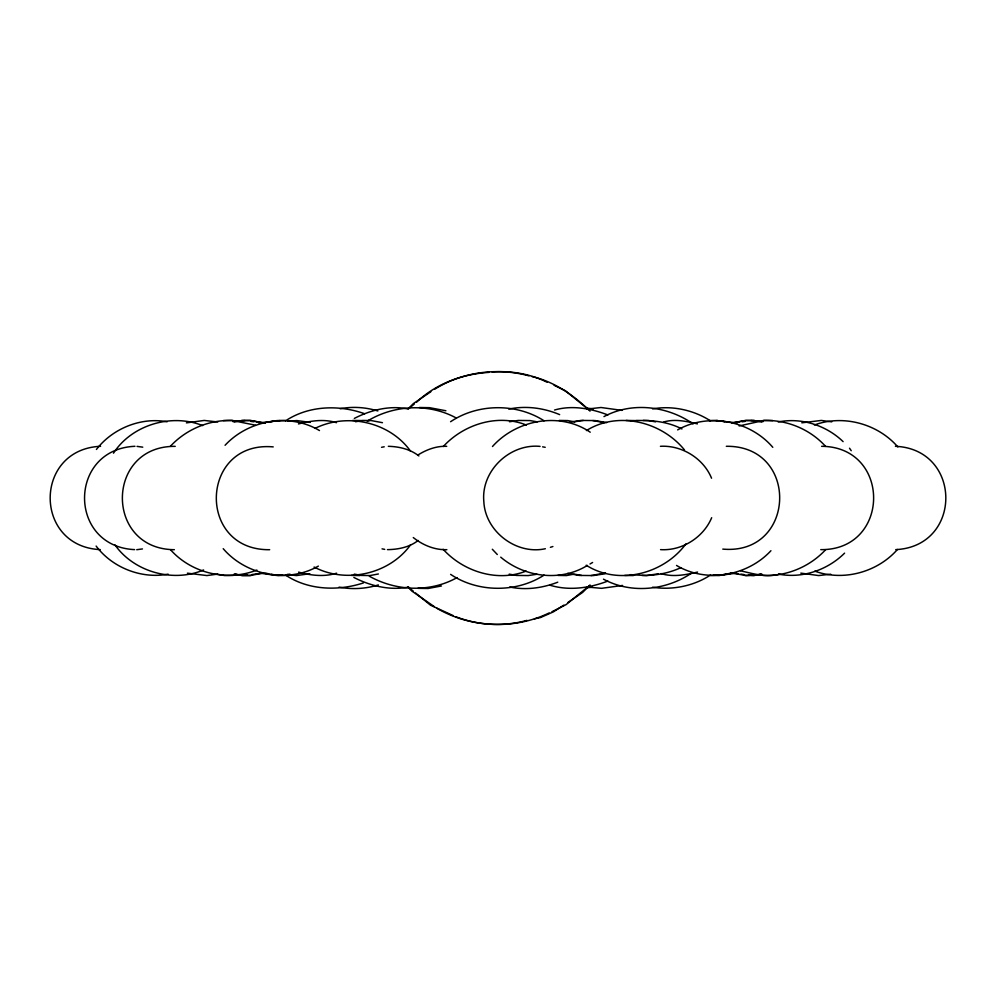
<?xml version="1.0" encoding="UTF-8"?>
<svg xmlns="http://www.w3.org/2000/svg" width="996" height="996" viewBox="0 0 996 996"><rect width="100%" height="100%" fill="white"/><g stroke="black" fill="none" stroke-linecap="round" stroke-linejoin="round"><path stroke-width="1.49" d="M711.679 517.696C703.437 537.466 681.974 551.012 660.56 549.63M96.425 449.457C112.498 428.566 141.009 416.863 167.104 421.794M113.482 453.192C131.846 424.806 171.524 413.079 202.649 425.591M685.908 543.891C663.859 573.945 618.504 585.835 586.196 565.218M410.601 544.787C389.424 574.244 346.073 583.905 314.076 567.035M897.458 549.456C877.488 572.227 843.326 581.614 814.815 571.131M443.295 446.507C463.738 424.271 497.701 413.489 526.411 425.068M492.485 446.507C516.476 419.665 559.727 411.448 590.23 432.202M170.366 446.295C186.364 429.089 209.708 419.378 233.213 420.573M225.071 445.274C248.527 419.976 289.587 412.643 319.479 430.558M408.422 408.559L413.402 403.567L430.857 391.714M589.57 585.449L582.598 592.433L567.757 602.605M770.929 550.726C747.473 576.024 706.413 583.357 676.521 565.442M825.634 549.705C809.636 566.911 786.292 576.622 762.787 575.427M408.248 408.995L414.261 404.102M416.664 402.147C436.049 383.634 462.58 373.973 489.024 372.367M590.155 585.05L566.101 604.609L551.971 611.731M844.583 553.141C827.614 570.011 802.29 578.738 778.673 574.144M285.628 420.798C308.71 405.484 339.088 404.575 364.673 413.751M434.766 389.187C462.169 371.869 497.726 367.263 528.988 375.853M450.59 421.719C477.769 403.368 516.513 403.031 544.09 420.798M318.359 566.101C287.695 583.581 246.049 575.352 223.204 548.672M418.171 540.467C409.53 547.265 398.213 549.468 387.481 549.643M677.641 429.899C708.305 412.419 749.951 420.648 772.796 447.329M544.102 575.115C516.6 592.894 477.856 592.707 450.628 574.368M563.848 605.132L553.415 611.855L540.417 617.582L534.441 618.827M710.385 575.115C693.764 586.034 672.138 590.391 652.554 587.204M417.909 455.01C426.512 449.644 436.46 445.859 446.731 446.333M590.018 563.997L592.608 562.479M691.423 573.223C665.826 590.479 630.966 594.039 603.476 579.174M367.723 420.822L369.827 419.627C396.035 404.774 429.55 403.467 456.193 417.971M603.962 416.614C632.012 401.537 667.395 405.957 693.116 423.848M586.407 430.571C618.143 410.688 661.543 421.731 684.464 449.906M587.403 565.429C560.511 582.087 524.394 577.307 500.727 557.162M315.222 428.292C347.156 412.543 389.585 421.918 410.501 451.101M256.881 570.048C227.362 581.764 191.68 573.497 170.515 549.73M739.119 425.952L764.069 420.437L772.697 420.573M607.846 581.079C589.632 588.038 569.152 591.039 550.116 585.25M680.778 567.708C668.752 573.235 655.107 575.75 641.897 575.427M354.339 418.42C370.549 410.041 389.511 405.248 407.713 408.908M203.582 569.949C173.167 582.934 133.974 572.015 114.926 544.837M457.102 577.58C430.123 592.72 396.035 591.226 369.354 576.223M814.379 425.006C843.201 414.274 877.8 423.761 897.857 446.967M549.194 612.926C520.671 626.845 485.401 628.227 455.869 616.761M378.343 584.926C365.731 588.835 352.061 589.657 339.076 587.117M550.39 547.327L552.892 546.518M526.149 571.069C497.378 582.423 463.439 571.629 443.133 549.257M557.748 582.199C542.571 588.038 525.764 590.454 509.753 586.993M605.518 572.887L591.039 575.564M363.428 582.934C337.993 591.25 308.274 590.242 285.615 575.115M298.451 423.935C310.939 420.86 323.899 418.718 336.474 422.69M697.549 572.065C685.534 574.891 673.059 577.356 660.933 573.572M234.309 421.893L242.613 420.437L251.229 420.573L265.247 423.213M269.978 421.893L276.988 420.573L285.615 420.437M355.584 421.756L362.606 420.437L371.234 420.573L382.452 422.69M554.548 410.028C572.177 404.936 591.163 408.559 607.909 414.946M381.543 447.291L384.219 446.793M652.542 408.908C672.113 405.322 693.677 410.041 710.372 420.798M663.597 422.018C674.79 418.681 686.369 421.296 697.412 423.873M733.554 422.69L744.771 420.573L753.387 420.437L761.691 421.893M731.998 423.076L746.054 420.437L754.682 420.573M336.623 573.186C324.086 577.107 311.038 575.476 298.588 572.127M378.38 573.982L369.952 575.564L361.324 575.427L354.315 574.107M441.452 585.972L428.031 588.499L417.971 588.325M573.472 574.244L566.438 575.564L557.81 575.427M730.23 573.31L719.012 575.427L710.385 575.564M760.421 574.244L753.387 575.564L744.771 575.427M761.691 574.107L754.682 575.427L748.457 575.165M526.959 620.371C497.066 628.762 463.489 623.795 436.833 608.257M779.706 574.107C766.659 577.742 753.325 573.746 740.551 570.808M340.072 408.734C352.534 406.368 365.719 407.202 377.82 410.975M508.744 409.107C525.788 405.497 543.679 407.899 559.652 414.622M509.466 421.756L518.219 420.437L529.997 420.573L537.255 421.856M569.363 422.204L581.017 420.437L595.073 420.573L606.689 422.628M574.543 421.756L583.283 420.437M630.729 421.32L636.556 420.437L648.346 420.573L655.605 421.856M545.347 548.734C516.202 555.158 485.002 531.242 483.819 501.337C480.968 470.809 509.902 443.419 540.044 446.382M536.981 574.244L528.241 575.564L516.451 575.427L509.193 574.144M604.97 573.796L593.305 575.564L579.261 575.427L567.645 573.372M658.244 573.796L646.591 575.564L630.443 574.655M492.036 371.956C510.687 370.612 530.333 373.786 547.103 382.252M186.389 422.877L204.23 420.437L217.788 421.993M232.964 421.657L245.041 420.573M259.06 422.877L280.063 420.573M100.584 446.295C33.603 449.184 33.279 546.443 100.26 549.618M287.782 421.246L296.895 420.573L310.266 422.404M134.946 446.295C67.977 449.184 67.641 546.443 134.622 549.618M366.765 420.835L369.74 420.437M586.793 409.107L600.986 407.501L622.039 410.389M734.612 422.814L739.069 422.204M742.045 421.794L745.008 421.395M778.212 421.993C801.27 417.224 826.269 425.342 843.102 441.626M801.817 422.814L821.327 420.437L831.735 421.856M136.726 549.705L142.453 548.933M168.125 574.144C141.557 579.211 112.287 567.695 96.126 546.069M217.327 574.144L206.919 575.564L187.422 573.186M247.543 575.165L233.985 574.406M252.013 574.555L263.903 572.924L249.946 575.564L241.318 575.427L234.309 574.107M282.565 575.165L276.427 575.427L260.093 573.186M287.022 574.555L289.998 574.144M309.806 573.733L296.422 575.564L287.321 574.605M408.671 587.055C390.034 590.728 370.5 586.022 353.854 577.431M586.258 587.914L592.271 587.092M622.562 585.449L601.534 588.325L587.329 587.055M895.74 549.618C962.721 546.443 962.397 449.184 895.416 446.295M735.907 573.186L719.573 575.427L713.435 575.165M762.015 574.406L746.054 575.564L730.753 572.787M830.714 574.206L818.637 575.564L800.796 573.123M715.937 420.573L736.94 422.877M750.959 420.573L763.036 421.657M223.303 420.573L231.931 420.437L255.449 425.192M241.318 420.573L249.946 420.437L262.595 422.814M709.102 420.573L717.73 420.437M762.787 420.573C786.193 419.341 809.698 428.952 825.485 446.27M233.213 575.427L224.598 575.564L217.564 574.244M251.229 575.427L242.613 575.564L235.579 574.244M286.898 575.427L278.27 575.564L271.248 574.244M660.423 446.295C681.787 445.075 703.425 458.334 711.555 478.217M446.868 549.68C434.642 550.103 422.74 545.086 413.278 537.554M419.478 407.501L429.537 407.675L445.884 410.75M643.179 420.437C656.401 420.586 670.121 422.802 681.924 428.965M626.048 420.437L634.676 420.573M559.105 420.437L567.732 420.573L574.729 421.893M352.671 420.437L361.299 420.573M821.638 446.308C891.532 446.831 890.648 550.315 820.779 549.643M726.321 446.295C799.888 445.424 796.115 555.606 722.785 549.107M388.34 446.308C399.122 446.594 410.24 449.146 418.88 455.944M175.221 446.357C105.352 445.685 104.468 549.17 174.362 549.692M269.679 549.705C196.112 550.576 199.885 440.394 273.215 446.893M624.766 575.427L633.394 575.564M351.389 575.427L360.004 575.564M585.71 407.912L593.23 408.945M250.992 421.395L253.955 421.794M256.931 422.204L264.363 423.213M137.05 446.382L142.764 447.167M733.579 573.123L738.048 573.733M741.012 574.144L743.987 574.555M592.807 420.573L604.423 422.628M542.621 446.843L545.198 447.291M574.269 574.144L581.527 575.427M721.938 421.233L724.752 421.756M382.041 548.858L384.705 549.369M265.621 573.186L268.434 573.721M531.964 376.575C554.174 381.505 573.92 395.474 590.03 411.111M554.075 385.265L565.454 390.781L588.474 409.518M453.08 615.553L430.546 605.219L415.581 593.043M434.256 606.589L411.846 591.076L407.924 586.955M408.684 587.416L413.278 591.163M492.323 549.257L497.303 554.523M849.513 448.212L851.231 450.702"/></g></svg>
